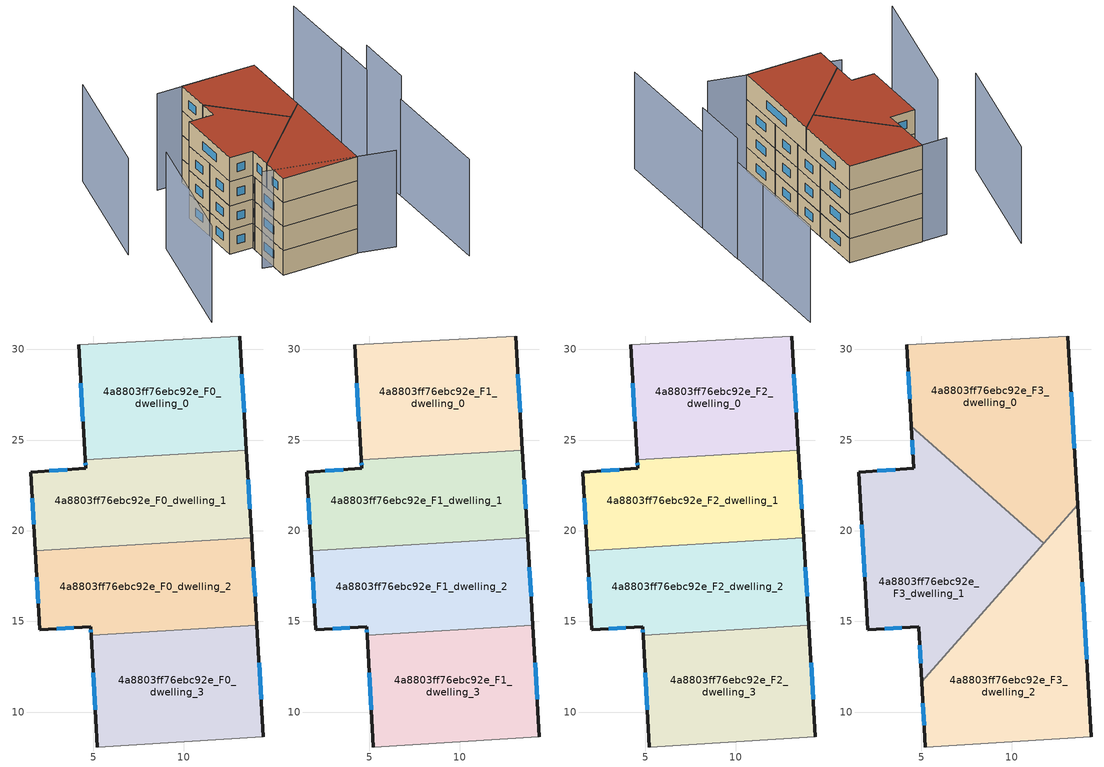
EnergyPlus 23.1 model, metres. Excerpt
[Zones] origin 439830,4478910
4a8803ff76ebc92e_F0_dwelling_0
 floor ground (EU_floor_Construction): 13.07,30.73 13.44,24.43 4.56,23.91 4.19,30.25 z0
 wall outside (EU_wall_Construction): 4.19,30.25 4.56,23.91 / 13.44,24.43 13.07,30.73 z0:3
 wall to 4a8803ff76ebc92e_F0_dwelling_1 (EU_wall_Construction): 4.56,23.91 13.44,24.43 z0:3
 wall adiabatic (EU_wall_Construction): 13.07,30.73 4.19,30.25 z0:3
 window (EU_Window_Construction): 4.31,28.13 4.43,26.03 / 13.32,26.54 13.19,28.63 z1:2
4a8803ff76ebc92e_F0_dwelling_1
 floor ground (EU_floor_Construction): 13.44,24.43 13.73,19.6 1.8,18.9 1.55,23.23 4.58,23.44 4.56,23.91 z0
 wall outside (EU_wall_Construction): 13.73,19.6 13.44,24.43 / 4.56,23.91 4.58,23.44 1.55,23.23 1.8,18.9 z0:3
 wall to 4a8803ff76ebc92e_F0_dwelling_2 (EU_wall_Construction): 1.8,18.9 13.73,19.6 z0:3
 window (EU_Window_Construction): 13.63,21.22 13.54,22.82 / 1.63,21.78 1.72,20.35 / 3.57,23.37 2.56,23.3 / 4.57,23.75 4.57,23.6 z1:2
4a8803ff76ebc92e_F0_dwelling_2
 floor ground (EU_floor_Construction): 13.73,19.6 14.01,14.78 4.88,14.24 4.85,14.71 2.06,14.56 1.8,18.9 z0
 wall outside (EU_wall_Construction): 14.01,14.78 13.73,19.6 / 1.8,18.9 2.06,14.56 4.85,14.71 4.88,14.24 z0:3
 wall to 4a8803ff76ebc92e_F0_dwelling_3 (EU_wall_Construction): 4.88,14.24 14.01,14.78 z0:3
 window (EU_Window_Construction): 13.92,16.39 13.82,17.99 / 4.86,14.56 4.87,14.4 / 2.99,14.61 3.92,14.66 / 1.89,17.45 1.97,16.01 z1:2
4a8803ff76ebc92e_F0_dwelling_3
 floor ground (EU_floor_Construction): 14.01,14.78 14.38,8.65 5.23,8.08 4.88,14.24 z0
 wall outside (EU_wall_Construction): 4.88,14.24 5.23,8.08 / 14.38,8.65 14.01,14.78 z0:3
 wall adiabatic (EU_wall_Construction): 5.23,8.08 14.38,8.65 z0:3
 window (EU_Window_Construction): 5,12.18 5.11,10.14 / 14.26,10.7 14.14,12.73 z1:2
4a8803ff76ebc92e_F1_dwelling_0
 floor to 4a8803ff76ebc92e_F0_dwelling_0 (EU_floor_Construction): 13.07,30.73 13.44,24.43 4.56,23.91 4.19,30.25 z3
 wall outside (EU_wall_Construction): 4.19,30.25 4.56,23.91 / 13.44,24.43 13.07,30.73 z3:6
 wall to 4a8803ff76ebc92e_F1_dwelling_1 (EU_wall_Construction): 4.56,23.91 13.44,24.43 z3:6
 wall adiabatic (EU_wall_Construction): 13.07,30.73 4.19,30.25 z3:6
 window (EU_Window_Construction): 4.31,28.13 4.43,26.03 / 13.32,26.54 13.19,28.63 z4:5
4a8803ff76ebc92e_F1_dwelling_1
 floor to 4a8803ff76ebc92e_F0_dwelling_1 (EU_floor_Construction): 13.44,24.43 13.73,19.6 1.8,18.9 1.55,23.23 4.58,23.44 4.56,23.91 z3
 wall outside (EU_wall_Construction): 13.73,19.6 13.44,24.43 / 4.56,23.91 4.58,23.44 1.55,23.23 1.8,18.9 z3:6
 wall to 4a8803ff76ebc92e_F1_dwelling_2 (EU_wall_Construction): 1.8,18.9 13.73,19.6 z3:6
 window (EU_Window_Construction): 13.63,21.22 13.54,22.82 / 1.63,21.78 1.72,20.35 / 3.57,23.37 2.56,23.3 / 4.57,23.75 4.57,23.6 z4:5
4a8803ff76ebc92e_F1_dwelling_2
 floor to 4a8803ff76ebc92e_F0_dwelling_2 (EU_floor_Construction): 13.73,19.6 14.01,14.78 4.88,14.24 4.85,14.71 2.06,14.56 1.8,18.9 z3
 wall outside (EU_wall_Construction): 14.01,14.78 13.73,19.6 / 1.8,18.9 2.06,14.56 4.85,14.71 4.88,14.24 z3:6
 wall to 4a8803ff76ebc92e_F1_dwelling_3 (EU_wall_Construction): 4.88,14.24 14.01,14.78 z3:6
 window (EU_Window_Construction): 13.92,16.39 13.82,17.99 / 4.86,14.56 4.87,14.4 / 2.99,14.61 3.92,14.66 / 1.89,17.45 1.97,16.01 z4:5
4a8803ff76ebc92e_F1_dwelling_3
 floor to 4a8803ff76ebc92e_F0_dwelling_3 (EU_floor_Construction): 14.01,14.78 14.38,8.65 5.23,8.08 4.88,14.24 z3
 wall outside (EU_wall_Construction): 4.88,14.24 5.23,8.08 / 14.38,8.65 14.01,14.78 z3:6
 wall adiabatic (EU_wall_Construction): 5.23,8.08 14.38,8.65 z3:6
 window (EU_Window_Construction): 5,12.18 5.11,10.14 / 14.26,10.7 14.14,12.73 z4:5
4a8803ff76ebc92e_F2_dwelling_0
 floor to 4a8803ff76ebc92e_F1_dwelling_0 (EU_floor_Construction): 13.07,30.73 13.44,24.43 4.56,23.91 4.19,30.25 z6
 wall outside (EU_wall_Construction): 4.19,30.25 4.56,23.91 / 13.44,24.43 13.07,30.73 z6:9
 wall to 4a8803ff76ebc92e_F2_dwelling_1 (EU_wall_Construction): 4.56,23.91 13.44,24.43 z6:9
 wall adiabatic (EU_wall_Construction): 13.07,30.73 4.19,30.25 z6:9
 window (EU_Window_Construction): 4.31,28.13 4.43,26.03 / 13.32,26.54 13.19,28.63 z7:8
4a8803ff76ebc92e_F2_dwelling_1
 floor to 4a8803ff76ebc92e_F1_dwelling_1 (EU_floor_Construction): 13.44,24.43 13.73,19.6 1.8,18.9 1.55,23.23 4.58,23.44 4.56,23.91 z6
 wall outside (EU_wall_Construction): 13.73,19.6 13.44,24.43 / 4.56,23.91 4.58,23.44 1.55,23.23 1.8,18.9 z6:9
 wall to 4a8803ff76ebc92e_F2_dwelling_2 (EU_wall_Construction): 1.8,18.9 13.73,19.6 z6:9
 window (EU_Window_Construction): 13.63,21.22 13.54,22.82 / 1.63,21.78 1.72,20.35 / 3.57,23.37 2.56,23.3 / 4.57,23.75 4.57,23.6 z7:8
4a8803ff76ebc92e_F2_dwelling_2
 floor to 4a8803ff76ebc92e_F1_dwelling_2 (EU_floor_Construction): 13.73,19.6 14.01,14.78 4.88,14.24 4.85,14.71 2.06,14.56 1.8,18.9 z6
 wall outside (EU_wall_Construction): 14.01,14.78 13.73,19.6 / 1.8,18.9 2.06,14.56 4.85,14.71 4.88,14.24 z6:9
 wall to 4a8803ff76ebc92e_F2_dwelling_3 (EU_wall_Construction): 4.88,14.24 14.01,14.78 z6:9
 window (EU_Window_Construction): 13.92,16.39 13.82,17.99 / 4.86,14.56 4.87,14.4 / 2.99,14.61 3.92,14.66 / 1.89,17.45 1.97,16.01 z7:8
4a8803ff76ebc92e_F2_dwelling_3
 floor to 4a8803ff76ebc92e_F1_dwelling_3 (EU_floor_Construction): 14.01,14.78 14.38,8.65 5.23,8.08 4.88,14.24 z6
 wall outside (EU_wall_Construction): 4.88,14.24 5.23,8.08 / 14.38,8.65 14.01,14.78 z6:9
 wall adiabatic (EU_wall_Construction): 5.23,8.08 14.38,8.65 z6:9
 window (EU_Window_Construction): 5,12.18 5.11,10.14 / 14.26,10.7 14.14,12.73 z7:8
4a8803ff76ebc92e_F3_dwelling_0
 floor to 4a8803ff76ebc92e_F2_dwelling_0 (EU_floor_Construction): 13.07,30.73 13.44,24.43 6.44,24.02 4.45,25.77 4.19,30.25 z9
 floor to 4a8803ff76ebc92e_F2_dwelling_1 (EU_floor_Construction): 13.44,24.43 13.62,21.43 11.91,19.49 11.59,19.48 6.44,24.02 z9
 floor to 4a8803ff76ebc92e_F2_dwelling_2 (EU_floor_Construction): 11.91,19.49 11.76,19.32 11.59,19.48 z9
 wall outside (EU_wall_Construction): 13.62,21.43 13.07,30.73 / 4.19,30.25 4.45,25.77 z9:12
 wall to 4a8803ff76ebc92e_F3_dwelling_1 (EU_wall_Construction): 4.45,25.77 11.76,19.32 z9:12
 wall adiabatic (EU_wall_Construction): 13.07,30.73 4.19,30.25 z9:12
 wall to 4a8803ff76ebc92e_F3_dwelling_2 (EU_wall_Construction): 11.76,19.32 13.62,21.43 z9:12
 window (EU_Window_Construction): 13.44,24.54 13.25,27.62 / 4.28,28.75 4.36,27.27 z10:11
 roof outside (EU_roof_Construction): 11.76,19.32 13.62,21.43 13.07,30.73 4.19,30.25 4.45,25.77 z12
4a8803ff76ebc92e_F3_dwelling_1
 floor to 4a8803ff76ebc92e_F2_dwelling_1 (EU_floor_Construction): 11.59,19.48 1.8,18.9 1.55,23.23 4.58,23.44 4.56,23.91 6.44,24.02 z9
 floor to 4a8803ff76ebc92e_F2_dwelling_0 (EU_floor_Construction): 6.44,24.02 4.56,23.91 4.45,25.77 z9
 floor to 4a8803ff76ebc92e_F2_dwelling_2 (EU_floor_Construction): 11.76,19.32 7.41,14.39 4.88,14.24 4.85,14.71 2.06,14.56 1.8,18.9 11.59,19.48 z9
 floor to 4a8803ff76ebc92e_F2_dwelling_3 (EU_floor_Construction): 7.41,14.39 5.03,11.69 4.88,14.24 z9
 wall outside (EU_wall_Construction): 4.45,25.77 4.58,23.44 1.55,23.23 2.06,14.56 4.85,14.71 5.03,11.68 z9:12
 wall to 4a8803ff76ebc92e_F3_dwelling_2 (EU_wall_Construction): 5.03,11.68 11.76,19.32 z9:12
 window (EU_Window_Construction): 3.57,23.37 2.56,23.3 / 4.49,24.99 4.54,24.22 / 4.91,13.7 4.97,12.7 / 2.99,14.61 3.92,14.66 / 1.72,20.33 1.89,17.46 z10:11
 roof outside (EU_roof_Construction): 5.03,11.68 11.76,19.32 4.45,25.77 4.58,23.44 1.55,23.23 2.06,14.56 4.85,14.71 z12
4a8803ff76ebc92e_F3_dwelling_2
 floor to 4a8803ff76ebc92e_F2_dwelling_3 (EU_floor_Construction): 14.01,14.78 14.38,8.65 5.23,8.08 5.03,11.69 7.41,14.39 z9
 floor to 4a8803ff76ebc92e_F2_dwelling_2 (EU_floor_Construction): 13.73,19.6 14.01,14.78 7.41,14.39 11.91,19.49 z9
 floor to 4a8803ff76ebc92e_F2_dwelling_1 (EU_floor_Construction): 13.62,21.43 13.73,19.6 11.91,19.49 z9
 wall outside (EU_wall_Construction): 5.03,11.68 5.23,8.08 / 14.38,8.65 13.62,21.43 z9:12
 wall adiabatic (EU_wall_Construction): 5.23,8.08 14.38,8.65 z9:12
 window (EU_Window_Construction): 5.09,10.48 5.16,9.29 / 14.12,12.92 13.87,17.16 z10:11
 roof outside (EU_roof_Construction): 14.38,8.65 13.62,21.43 5.03,11.68 5.23,8.08 z12
shading: 3.84,10.37 18.66,7.96 / 24.8,2.82 23.91,17.41 / -3.5,18.69 -6.05,2.74 / 23.44,24.51 23.09,29.91 / -5.11,35.3 -7.7,19.3 / 23.09,29.82 22.43,39.93 / 13.07,30.73 1.15,30.02 z0:12; 23.92,17.21 23.45,24.57 z0:15
[Building]
EU S2 Campaign: North Axis=0; Terrain=City; Solar Distribution=FullExterior
[Site:Location]
Madrid: Latitude=40.5; Longitude=-3.5; Time Zone=1; Elevation=609
[SizingPeriod:WeatherFileDays]
AnnualSizingPeriod: Begin Month=1; Begin Day of Month=1; End Month=12; End Day of Month=31; Day of Week for Start Day=Monday; Use Weather File Daylight Saving Period=No; Use Weather File Rain and Snow Indicators=No
[MATERIAL]
EU_InternalMass_Material: Roughness=MediumRough; Thickness=0.1; Conductivity=1; Density=1800; Specific Heat=900; Thermal Absorptance=0.9; Solar Absorptance=0.7; Visible Absorptance=0.7
[MATERIAL:NOMASS] Roughness=MediumRough; Thermal Absorptance=0.9; Solar Absorptance=0.7; Visible Absorptance=0.7
Name | Thermal Resistance
EU_wall_NoMass | 0.459673
EU_roof_NoMass | 0.495815
EU_floor_NoMass | 0.788942
[WINDOWMATERIAL:SIMPLEGLAZINGSYSTEM]
EU_Window_SimpleGlazing: UFactor=4.26103; Solar Heat Gain Coefficient=0.85; Visible Transmittance=0.85
[CONSTRUCTION]
EU_wall_Construction: EU_wall_NoMass
EU_roof_Construction: EU_roof_NoMass
EU_floor_Construction: EU_floor_NoMass
EU_InternalMass_Construction: EU_InternalMass_Material
EU_Window_Construction: EU_Window_SimpleGlazing
[ZONE] Type=1; Multiplier=1; Ceiling Height=autocalculate; Floor Area=autocalculate; Part of Total Floor Area=Yes
Name | Volume
4a8803ff76ebc92e_F0_dwelling_0; 4a8803ff76ebc92e_F1_dwelling_0; 4a8803ff76ebc92e_F2_dwelling_0 | 169.04
4a8803ff76ebc92e_F3_dwelling_0 | 225.392
4a8803ff76ebc92e_F0_dwelling_1; 4a8803ff76ebc92e_F1_dwelling_1; 4a8803ff76ebc92e_F2_dwelling_1 | 169.031
4a8803ff76ebc92e_F3_dwelling_1 | 225.388
4a8803ff76ebc92e_F0_dwelling_2; 4a8803ff76ebc92e_F1_dwelling_2; 4a8803ff76ebc92e_F2_dwelling_2 | 169.039
4a8803ff76ebc92e_F3_dwelling_2 | 225.377
4a8803ff76ebc92e_F0_dwelling_3; 4a8803ff76ebc92e_F1_dwelling_3; 4a8803ff76ebc92e_F2_dwelling_3 | 169.047
[INTERNALMASS] Construction=EU_InternalMass_Construction
Name | Zone or ZoneList | Surface Area
4a8803ff76ebc92e_F0_dwelling_0_EU_InternalMass | 4a8803ff76ebc92e_F0_dwelling_0 | 56.3469
4a8803ff76ebc92e_F0_dwelling_1_EU_InternalMass | 4a8803ff76ebc92e_F0_dwelling_1 | 56.3435
4a8803ff76ebc92e_F0_dwelling_2_EU_InternalMass | 4a8803ff76ebc92e_F0_dwelling_2 | 56.3466
4a8803ff76ebc92e_F0_dwelling_3_EU_InternalMass | 4a8803ff76ebc92e_F0_dwelling_3 | 56.3489
4a8803ff76ebc92e_F1_dwelling_0_EU_InternalMass | 4a8803ff76ebc92e_F1_dwelling_0 | 56.3469
4a8803ff76ebc92e_F1_dwelling_1_EU_InternalMass | 4a8803ff76ebc92e_F1_dwelling_1 | 56.3435
4a8803ff76ebc92e_F1_dwelling_2_EU_InternalMass | 4a8803ff76ebc92e_F1_dwelling_2 | 56.3466
4a8803ff76ebc92e_F1_dwelling_3_EU_InternalMass | 4a8803ff76ebc92e_F1_dwelling_3 | 56.3489
4a8803ff76ebc92e_F2_dwelling_0_EU_InternalMass | 4a8803ff76ebc92e_F2_dwelling_0 | 56.3469
4a8803ff76ebc92e_F2_dwelling_1_EU_InternalMass | 4a8803ff76ebc92e_F2_dwelling_1 | 56.3435
4a8803ff76ebc92e_F2_dwelling_2_EU_InternalMass | 4a8803ff76ebc92e_F2_dwelling_2 | 56.3466
4a8803ff76ebc92e_F2_dwelling_3_EU_InternalMass | 4a8803ff76ebc92e_F2_dwelling_3 | 56.3489
4a8803ff76ebc92e_F3_dwelling_0_EU_InternalMass | 4a8803ff76ebc92e_F3_dwelling_0 | 75.1322
4a8803ff76ebc92e_F3_dwelling_1_EU_InternalMass | 4a8803ff76ebc92e_F3_dwelling_1 | 75.1274
4a8803ff76ebc92e_F3_dwelling_2_EU_InternalMass | 4a8803ff76ebc92e_F3_dwelling_2 | 75.1256
[OTHEREQUIPMENT] Fuel Type=Electricity; Design Level Calculation Method=Watts/Area; Power per Zone Floor Area=1; Fraction Latent=0; Fraction Radiant=0; Fraction Lost=0; Carbon Dioxide Generation Rate=0; EndUse Subcategory=EU_Step8_InternalGains
Name | Zone or ZoneList or Space or SpaceList | Schedule
EU_Step8_InternalGain_4a8803ff76ebc92e_F0_dwelling_0_f000 | 4a8803ff76ebc92e_F0_dwelling_0 | EU_Step8_GainSchedule_4a8803ff76ebc92e_F0_dwelling_0_f000
EU_Step8_InternalGain_4a8803ff76ebc92e_F0_dwelling_1_f000 | 4a8803ff76ebc92e_F0_dwelling_1 | EU_Step8_GainSchedule_4a8803ff76ebc92e_F0_dwelling_1_f000
EU_Step8_InternalGain_4a8803ff76ebc92e_F0_dwelling_2_f000 | 4a8803ff76ebc92e_F0_dwelling_2 | EU_Step8_GainSchedule_4a8803ff76ebc92e_F0_dwelling_2_f000
EU_Step8_InternalGain_4a8803ff76ebc92e_F0_dwelling_3_f000 | 4a8803ff76ebc92e_F0_dwelling_3 | EU_Step8_GainSchedule_4a8803ff76ebc92e_F0_dwelling_3_f000
EU_Step8_InternalGain_4a8803ff76ebc92e_F1_dwelling_0_f000 | 4a8803ff76ebc92e_F1_dwelling_0 | EU_Step8_GainSchedule_4a8803ff76ebc92e_F1_dwelling_0_f000
EU_Step8_InternalGain_4a8803ff76ebc92e_F1_dwelling_1_f000 | 4a8803ff76ebc92e_F1_dwelling_1 | EU_Step8_GainSchedule_4a8803ff76ebc92e_F1_dwelling_1_f000
EU_Step8_InternalGain_4a8803ff76ebc92e_F1_dwelling_2_f000 | 4a8803ff76ebc92e_F1_dwelling_2 | EU_Step8_GainSchedule_4a8803ff76ebc92e_F1_dwelling_2_f000
EU_Step8_InternalGain_4a8803ff76ebc92e_F1_dwelling_3_f000 | 4a8803ff76ebc92e_F1_dwelling_3 | EU_Step8_GainSchedule_4a8803ff76ebc92e_F1_dwelling_3_f000
EU_Step8_InternalGain_4a8803ff76ebc92e_F2_dwelling_0_f000 | 4a8803ff76ebc92e_F2_dwelling_0 | EU_Step8_GainSchedule_4a8803ff76ebc92e_F2_dwelling_0_f000
EU_Step8_InternalGain_4a8803ff76ebc92e_F2_dwelling_1_f000 | 4a8803ff76ebc92e_F2_dwelling_1 | EU_Step8_GainSchedule_4a8803ff76ebc92e_F2_dwelling_1_f000
EU_Step8_InternalGain_4a8803ff76ebc92e_F2_dwelling_2_f000 | 4a8803ff76ebc92e_F2_dwelling_2 | EU_Step8_GainSchedule_4a8803ff76ebc92e_F2_dwelling_2_f000
EU_Step8_InternalGain_4a8803ff76ebc92e_F2_dwelling_3_f000 | 4a8803ff76ebc92e_F2_dwelling_3 | EU_Step8_GainSchedule_4a8803ff76ebc92e_F2_dwelling_3_f000
EU_Step8_InternalGain_4a8803ff76ebc92e_F3_dwelling_0_f000 | 4a8803ff76ebc92e_F3_dwelling_0 | EU_Step8_GainSchedule_4a8803ff76ebc92e_F3_dwelling_0_f000
EU_Step8_InternalGain_4a8803ff76ebc92e_F3_dwelling_1_f000 | 4a8803ff76ebc92e_F3_dwelling_1 | EU_Step8_GainSchedule_4a8803ff76ebc92e_F3_dwelling_1_f000
EU_Step8_InternalGain_4a8803ff76ebc92e_F3_dwelling_2_f000 | 4a8803ff76ebc92e_F3_dwelling_2 | EU_Step8_GainSchedule_4a8803ff76ebc92e_F3_dwelling_2_f000
[ZONEVENTILATION:DESIGNFLOWRATE] Schedule=EU_AlwaysOn; Design Flow Rate Calculation Method=AirChanges/Hour; Air Changes per Hour=0.719161; Ventilation Type=Natural; Fan Pressure Rise=0; Fan Total Efficiency=1; Constant Term Coefficient=1; Temperature Term Coefficient=0; Velocity Term Coefficient=0; Velocity Squared Term Coefficient=0; Minimum Indoor Temperature=-100; Maximum Indoor Temperature=100; Delta Temperature=-100; Minimum Outdoor Temperature=-100; Maximum Outdoor Temperature=100; Maximum Wind Speed=40
Name | Zone or ZoneList or Space or SpaceList
EU_ConstantAir_4a8803ff76ebc92e_F0_dwelling_0 | 4a8803ff76ebc92e_F0_dwelling_0
EU_ConstantAir_4a8803ff76ebc92e_F0_dwelling_1 | 4a8803ff76ebc92e_F0_dwelling_1
EU_ConstantAir_4a8803ff76ebc92e_F0_dwelling_2 | 4a8803ff76ebc92e_F0_dwelling_2
EU_ConstantAir_4a8803ff76ebc92e_F0_dwelling_3 | 4a8803ff76ebc92e_F0_dwelling_3
EU_ConstantAir_4a8803ff76ebc92e_F1_dwelling_0 | 4a8803ff76ebc92e_F1_dwelling_0
EU_ConstantAir_4a8803ff76ebc92e_F1_dwelling_1 | 4a8803ff76ebc92e_F1_dwelling_1
EU_ConstantAir_4a8803ff76ebc92e_F1_dwelling_2 | 4a8803ff76ebc92e_F1_dwelling_2
EU_ConstantAir_4a8803ff76ebc92e_F1_dwelling_3 | 4a8803ff76ebc92e_F1_dwelling_3
EU_ConstantAir_4a8803ff76ebc92e_F2_dwelling_0 | 4a8803ff76ebc92e_F2_dwelling_0
EU_ConstantAir_4a8803ff76ebc92e_F2_dwelling_1 | 4a8803ff76ebc92e_F2_dwelling_1
EU_ConstantAir_4a8803ff76ebc92e_F2_dwelling_2 | 4a8803ff76ebc92e_F2_dwelling_2
EU_ConstantAir_4a8803ff76ebc92e_F2_dwelling_3 | 4a8803ff76ebc92e_F2_dwelling_3
EU_ConstantAir_4a8803ff76ebc92e_F3_dwelling_0 | 4a8803ff76ebc92e_F3_dwelling_0
EU_ConstantAir_4a8803ff76ebc92e_F3_dwelling_1 | 4a8803ff76ebc92e_F3_dwelling_1
EU_ConstantAir_4a8803ff76ebc92e_F3_dwelling_2 | 4a8803ff76ebc92e_F3_dwelling_2
[HVACTEMPLATE:THERMOSTAT] Constant Heating Setpoint=20; Constant Cooling Setpoint=50
EU_HeatOnly_4a8803ff76ebc92e_F0_dwelling_0; EU_HeatOnly_4a8803ff76ebc92e_F0_dwelling_1; EU_HeatOnly_4a8803ff76ebc92e_F0_dwelling_2; EU_HeatOnly_4a8803ff76ebc92e_F0_dwelling_3; EU_HeatOnly_4a8803ff76ebc92e_F1_dwelling_0; EU_HeatOnly_4a8803ff76ebc92e_F1_dwelling_1; EU_HeatOnly_4a8803ff76ebc92e_F1_dwelling_2; EU_HeatOnly_4a8803ff76ebc92e_F1_dwelling_3; EU_HeatOnly_4a8803ff76ebc92e_F2_dwelling_0; EU_HeatOnly_4a8803ff76ebc92e_F2_dwelling_1; EU_HeatOnly_4a8803ff76ebc92e_F2_dwelling_2; EU_HeatOnly_4a8803ff76ebc92e_F2_dwelling_3; EU_HeatOnly_4a8803ff76ebc92e_F3_dwelling_0; EU_HeatOnly_4a8803ff76ebc92e_F3_dwelling_1; EU_HeatOnly_4a8803ff76ebc92e_F3_dwelling_2
[HVACTEMPLATE:ZONE:IDEALLOADSAIRSYSTEM] System Availability Schedule=EU_AlwaysOn; Maximum Heating Supply Air Temperature=50; Minimum Cooling Supply Air Temperature=13; Maximum Heating Supply Air Humidity Ratio=0.0156; Minimum Cooling Supply Air Humidity Ratio=0.0077; Heating Limit=NoLimit; Cooling Limit=NoLimit; Heating Availability Schedule=EU_AlwaysOn; Cooling Availability Schedule=EU_CoolingOff; Dehumidification Control Type=ConstantSensibleHeatRatio; Cooling Sensible Heat Ratio=0.7; Dehumidification Setpoint=60; Humidification Control Type=None; Humidification Setpoint=30; Outdoor Air Method=None; Outdoor Air Flow Rate per Person=0.00944; Outdoor Air Flow Rate per Zone Floor Area=0; Outdoor Air Flow Rate per Zone=0; Demand Controlled Ventilation Type=None; Outdoor Air Economizer Type=NoEconomizer; Heat Recovery Type=None; Sensible Heat Recovery Effectiveness=0.7; Latent Heat Recovery Effectiveness=0.65
Name | Template Thermostat
4a8803ff76ebc92e_F0_dwelling_0 | EU_HeatOnly_4a8803ff76ebc92e_F0_dwelling_0
4a8803ff76ebc92e_F0_dwelling_1 | EU_HeatOnly_4a8803ff76ebc92e_F0_dwelling_1
4a8803ff76ebc92e_F0_dwelling_2 | EU_HeatOnly_4a8803ff76ebc92e_F0_dwelling_2
4a8803ff76ebc92e_F0_dwelling_3 | EU_HeatOnly_4a8803ff76ebc92e_F0_dwelling_3
4a8803ff76ebc92e_F1_dwelling_0 | EU_HeatOnly_4a8803ff76ebc92e_F1_dwelling_0
4a8803ff76ebc92e_F1_dwelling_1 | EU_HeatOnly_4a8803ff76ebc92e_F1_dwelling_1
4a8803ff76ebc92e_F1_dwelling_2 | EU_HeatOnly_4a8803ff76ebc92e_F1_dwelling_2
4a8803ff76ebc92e_F1_dwelling_3 | EU_HeatOnly_4a8803ff76ebc92e_F1_dwelling_3
4a8803ff76ebc92e_F2_dwelling_0 | EU_HeatOnly_4a8803ff76ebc92e_F2_dwelling_0
4a8803ff76ebc92e_F2_dwelling_1 | EU_HeatOnly_4a8803ff76ebc92e_F2_dwelling_1
4a8803ff76ebc92e_F2_dwelling_2 | EU_HeatOnly_4a8803ff76ebc92e_F2_dwelling_2
4a8803ff76ebc92e_F2_dwelling_3 | EU_HeatOnly_4a8803ff76ebc92e_F2_dwelling_3
4a8803ff76ebc92e_F3_dwelling_0 | EU_HeatOnly_4a8803ff76ebc92e_F3_dwelling_0
4a8803ff76ebc92e_F3_dwelling_1 | EU_HeatOnly_4a8803ff76ebc92e_F3_dwelling_1
4a8803ff76ebc92e_F3_dwelling_2 | EU_HeatOnly_4a8803ff76ebc92e_F3_dwelling_2
[SIZING:ZONE] Zone Cooling Design Supply Air Temperature Input Method=SupplyAirTemperature; Zone Cooling Design Supply Air Temperature=13; Zone Heating Design Supply Air Temperature Input Method=SupplyAirTemperature; Zone Heating Design Supply Air Temperature=50; Zone Cooling Design Supply Air Humidity Ratio=0.008; Zone Heating Design Supply Air Humidity Ratio=0.008; Cooling Design Air Flow Method=DesignDay; Cooling Design Air Flow Rate=0; Cooling Minimum Air Flow per Zone Floor Area=0.000762; Cooling Minimum Air Flow=0; Cooling Minimum Air Flow Fraction=0.2; Heating Design Air Flow Method=DesignDay; Heating Design Air Flow Rate=0; Heating Maximum Air Flow per Zone Floor Area=0.002032; Heating Maximum Air Flow=0.141576; Heating Maximum Air Flow Fraction=0.3; Account for Dedicated Outdoor Air System=No; Dedicated Outdoor Air System Control Strategy=NeutralSupplyAir; Dedicated Outdoor Air Low Setpoint Temperature for Design=autosize; Dedicated Outdoor Air High Setpoint Temperature for Design=autosize; Zone Load Sizing Method=Sensible Load Only No Latent Load; Zone Latent Cooling Design Supply Air Humidity Ratio Input Method=HumidityRatioDifference; Zone Cooling Design Supply Air Humidity Ratio Difference=0.005; Zone Latent Heating Design Supply Air Humidity Ratio Input Method=HumidityRatioDifference; Zone Humidification Design Supply Air Humidity Ratio Difference=0.005
4a8803ff76ebc92e_F0_dwelling_0; 4a8803ff76ebc92e_F0_dwelling_1; 4a8803ff76ebc92e_F0_dwelling_2; 4a8803ff76ebc92e_F0_dwelling_3; 4a8803ff76ebc92e_F1_dwelling_0; 4a8803ff76ebc92e_F1_dwelling_1; 4a8803ff76ebc92e_F1_dwelling_2; 4a8803ff76ebc92e_F1_dwelling_3; 4a8803ff76ebc92e_F2_dwelling_0; 4a8803ff76ebc92e_F2_dwelling_1; 4a8803ff76ebc92e_F2_dwelling_2; 4a8803ff76ebc92e_F2_dwelling_3; 4a8803ff76ebc92e_F3_dwelling_0; 4a8803ff76ebc92e_F3_dwelling_1; 4a8803ff76ebc92e_F3_dwelling_2
[SCHEDULE:CONSTANT]
Name | Hourly Value
EU_AlwaysOn | 1
EU_CoolingOff | 0
[SCHEDULE:FILE] Column Number=1; Rows to Skip at Top=0; Number of Hours of Data=8760; Column Separator=Comma; Interpolate to Timestep=No; Minutes per Item=60; Adjust Schedule for Daylight Savings=Yes
Name | File
EU_Step8_GainSchedule_4a8803ff76ebc92e_F0_dwelling_0_f000 | ../../schedules/4a8803ff76ebc92e/4a8803ff76ebc92e_F0_dwelling_0_f000_gain.csv
EU_Step8_GainSchedule_4a8803ff76ebc92e_F0_dwelling_1_f000 | ../../schedules/4a8803ff76ebc92e/4a8803ff76ebc92e_F0_dwelling_1_f000_gain.csv
EU_Step8_GainSchedule_4a8803ff76ebc92e_F0_dwelling_2_f000 | ../../schedules/4a8803ff76ebc92e/4a8803ff76ebc92e_F0_dwelling_2_f000_gain.csv
EU_Step8_GainSchedule_4a8803ff76ebc92e_F0_dwelling_3_f000 | ../../schedules/4a8803ff76ebc92e/4a8803ff76ebc92e_F0_dwelling_3_f000_gain.csv
EU_Step8_GainSchedule_4a8803ff76ebc92e_F1_dwelling_0_f000 | ../../schedules/4a8803ff76ebc92e/4a8803ff76ebc92e_F1_dwelling_0_f000_gain.csv
EU_Step8_GainSchedule_4a8803ff76ebc92e_F1_dwelling_1_f000 | ../../schedules/4a8803ff76ebc92e/4a8803ff76ebc92e_F1_dwelling_1_f000_gain.csv
EU_Step8_GainSchedule_4a8803ff76ebc92e_F1_dwelling_2_f000 | ../../schedules/4a8803ff76ebc92e/4a8803ff76ebc92e_F1_dwelling_2_f000_gain.csv
EU_Step8_GainSchedule_4a8803ff76ebc92e_F1_dwelling_3_f000 | ../../schedules/4a8803ff76ebc92e/4a8803ff76ebc92e_F1_dwelling_3_f000_gain.csv
EU_Step8_GainSchedule_4a8803ff76ebc92e_F2_dwelling_0_f000 | ../../schedules/4a8803ff76ebc92e/4a8803ff76ebc92e_F2_dwelling_0_f000_gain.csv
EU_Step8_GainSchedule_4a8803ff76ebc92e_F2_dwelling_1_f000 | ../../schedules/4a8803ff76ebc92e/4a8803ff76ebc92e_F2_dwelling_1_f000_gain.csv
EU_Step8_GainSchedule_4a8803ff76ebc92e_F2_dwelling_2_f000 | ../../schedules/4a8803ff76ebc92e/4a8803ff76ebc92e_F2_dwelling_2_f000_gain.csv
EU_Step8_GainSchedule_4a8803ff76ebc92e_F2_dwelling_3_f000 | ../../schedules/4a8803ff76ebc92e/4a8803ff76ebc92e_F2_dwelling_3_f000_gain.csv
EU_Step8_GainSchedule_4a8803ff76ebc92e_F3_dwelling_0_f000 | ../../schedules/4a8803ff76ebc92e/4a8803ff76ebc92e_F3_dwelling_0_f000_gain.csv
EU_Step8_GainSchedule_4a8803ff76ebc92e_F3_dwelling_1_f000 | ../../schedules/4a8803ff76ebc92e/4a8803ff76ebc92e_F3_dwelling_1_f000_gain.csv
EU_Step8_GainSchedule_4a8803ff76ebc92e_F3_dwelling_2_f000 | ../../schedules/4a8803ff76ebc92e/4a8803ff76ebc92e_F3_dwelling_2_f000_gain.csv
